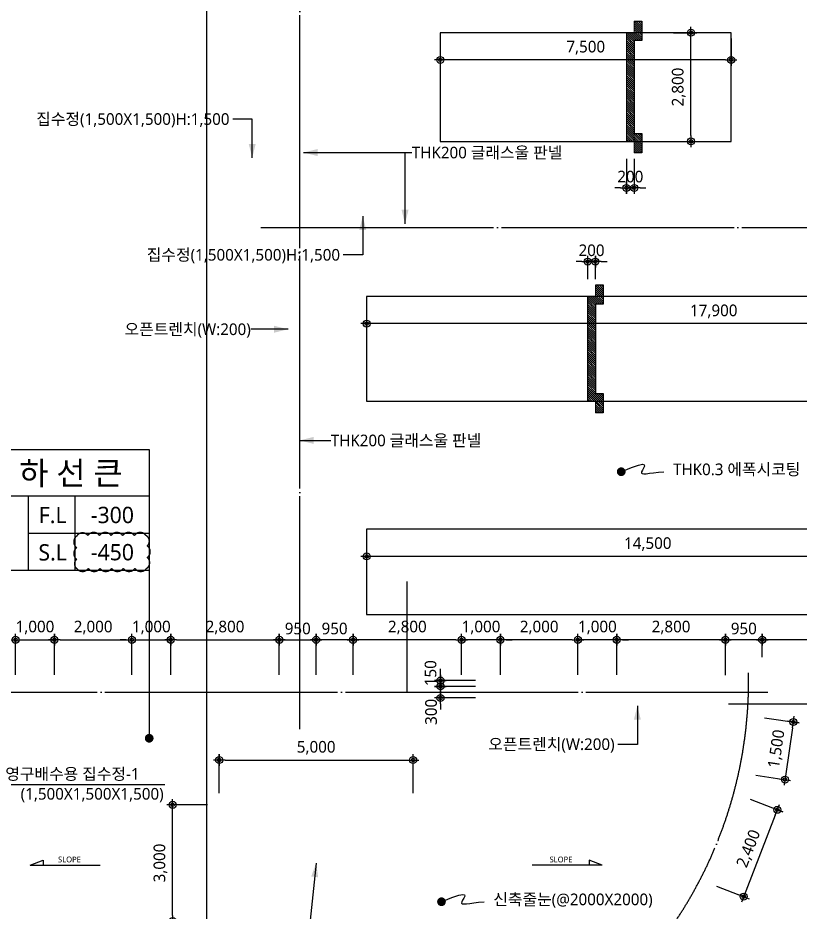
# Model space of a CAD drawing. Header units: millimetres. Extents: x 0 to 244676, y -5263 to 84354.
# Drawn here: x 48059 to 68227, y 28434 to 51487 of the extents above; entities that cross this region are included whole.
import ezdxf
from ezdxf.enums import TextEntityAlignment as Align

# ---------------------------------------------------------------- set-up
doc = ezdxf.new("R2010")
doc.units = ezdxf.units.MM
doc.header["$LTSCALE"] = 100
doc.header["$MEASUREMENT"] = 0
doc.header["$PDSIZE"] = -10
doc.linetypes.add('ACAD_ISO03W100', pattern=[30, 12, -18])
doc.linetypes.add('CEN', pattern=[62, 60, -1, 0, -1])
doc.layers.get('0').update_dxf_attribs({"linetype": 'CONTINUOUS'})
doc.layers.get('Defpoints').update_dxf_attribs({"color": 171, "linetype": 'CONTINUOUS'})
for name, color, linetype in [('Center(AR)', 30, 'CEN'), ('DIM', 7, 'CONTINUOUS'), ('LED', 7, 'CONTINUOUS'), ('NDIM', 7, 'CONTINUOUS'), ('SYM', 7, 'CONTINUOUS'), ('TEXT(MIN)', 7, 'CONTINUOUS'), ('TEXT(실명)', 3, 'CONTINUOUS'), ('TEXT-기입', 6, 'CONTINUOUS'), ('TITLE', 7, 'CONTINUOUS'), ('장비기초', 3, 'CONTINUOUS')]:
    doc.layers.add(name, color=color, linetype=linetype)
doc.layers.add('VE변경사항적용-20220616', color=10, linetype='CONTINUOUS', plot=False)
doc.styles.add('TE', font='malgun_0.ttf')
doc.styles.add('나눔바른고딕', font='NanumBarunGothic.ttf')
doc.dimstyles.new('BA', dxfattribs={"dimscale": 500, "dimtxt": 3, "dimasz": 1, "dimexe": 1, "dimexo": 5, "dimgap": 0.9, "dimtad": 1, "dimdec": 0, "dimdsep": 46, "dimlunit": 6, "dimtxsty": 'TE', "dimblk": 'DDD', "dimcen": 2.5, "dimclrd": 256, "dimclre": 256, "dimclrt": 3, "dimazin": 2, "dimtfac": 1, "dimtdec": 0, "dimtix": 1, "dimtmove": 2, "dimatfit": 3, "dimldrblk": 'DDD', "dimfxl": 1, "dimtolj": 1, "dimtzin": 0, "dimarcsym": 2})

# ---------------------------------------------------------------- blocks, each defined once
blk = doc.blocks.new('DDD')
at = {"layer": 'DIM', "color": 0}
for p, q in [((-1, 0), (1, 0)), ((0, -1), (0, 1))]:
    blk.add_line(p, q, dxfattribs=at)
for radius in [0.6, 0.3]:
    blk.add_circle((0, 0), radius, dxfattribs=at)
blk = doc.blocks.new('*D40')
at = {"layer": 'Defpoints', "color": 0, "ltscale": 0.4, "transparency": 16777216}
for p in [(60605, 34254), (58955, 33954), (60605, 33954)]:
    blk.add_point(p, dxfattribs=at)
at = {"layer": 'NDIM', "lineweight": -2, "ltscale": 0.4, "transparency": 16777216}
for p, q in [((58955, 34404), (58955, 34554)), ((59855, 34254), (58805, 34254)), ((58955, 34254), (58955, 33954)), ((59855, 33954), (58805, 33954)), ((58955, 33804), (58955, 33654))]:
    blk.add_line(p, q, dxfattribs=at)
at = {"layer": 'NDIM', "lineweight": -2, "ltscale": 0.4, "transparency": 16777216, "xscale": 150, "yscale": 150, "zscale": 150}
for p, rotation in [((58955, 34254), 270), ((58955, 33954), 90)]:
    blk.add_blockref('DDD', p, dxfattribs=dict(at, rotation=rotation))
at = {"layer": 'NDIM', "color": 3, "ltscale": 0.4, "transparency": 16777216, "insert": (58713, 33597), "char_height": 300, "attachment_point": 5, "rotation": 90, "style": 'TE'}
blk.add_mtext('\\A1;300', dxfattribs=at)
blk = doc.blocks.new('*D41')
at = {"layer": 'Defpoints', "color": 0, "ltscale": 0.4, "transparency": 16777216}
for p in [(60605, 34404), (58955, 34254), (60605, 34254)]:
    blk.add_point(p, dxfattribs=at)
at = {"layer": 'NDIM', "lineweight": -2, "ltscale": 0.4, "transparency": 16777216}
for p, q in [((58955, 34554), (58955, 34704)), ((59855, 34404), (58805, 34404)), ((58955, 34404), (58955, 34254)), ((59855, 34254), (58805, 34254)), ((58955, 34104), (58955, 33954))]:
    blk.add_line(p, q, dxfattribs=at)
at = {"layer": 'NDIM', "lineweight": -2, "ltscale": 0.4, "transparency": 16777216, "xscale": 150, "yscale": 150, "zscale": 150}
for p, rotation in [((58955, 34404), 270), ((58955, 34254), 90)]:
    blk.add_blockref('DDD', p, dxfattribs=dict(at, rotation=rotation))
at = {"layer": 'NDIM', "color": 3, "ltscale": 0.4, "transparency": 16777216, "insert": (58700, 34594), "char_height": 300, "attachment_point": 5, "rotation": 90, "style": 'TE'}
blk.add_mtext('\\A1;150', dxfattribs=at)
blk = doc.blocks.new('*D45')
at = {"layer": 'Defpoints', "color": 0, "ltscale": 0.4, "transparency": 16777216}
for p in [(67250, 35454), (67250, 34254), (73575, 34254)]:
    blk.add_point(p, dxfattribs=at)
at = {"layer": 'NDIM', "lineweight": -2, "ltscale": 0.4, "transparency": 16777216}
for p, q in [((67250, 35004), (67250, 35604)), ((73575, 35004), (73575, 35604)), ((73425, 35454), (67400, 35454))]:
    blk.add_line(p, q, dxfattribs=at)
at = {"layer": 'NDIM', "lineweight": -2, "ltscale": 0.4, "transparency": 16777216, "xscale": 150, "yscale": 150, "zscale": 150, "rotation": 180}
blk.add_blockref('DDD', (67250, 35454), dxfattribs=at)
at = {"layer": 'NDIM', "lineweight": -2, "ltscale": 0.4, "transparency": 16777216, "xscale": 150, "yscale": 150, "zscale": 150}
blk.add_blockref('DDD', (73575, 35454), dxfattribs=at)
at = {"layer": 'NDIM', "color": 3, "ltscale": 0.4, "transparency": 16777216, "insert": (70412, 35769), "char_height": 300, "attachment_point": 5, "style": 'TE'}
blk.add_mtext('\\A1;6,325', dxfattribs=at)
blk = doc.blocks.new('*D108')
at = {"layer": 'Defpoints', "color": 0, "ltscale": 0.4, "transparency": 16777216}
for p in [(66300, 35454), (66300, 34240), (67250, 34254)]:
    blk.add_point(p, dxfattribs=at)
at = {"layer": 'NDIM', "lineweight": -2, "ltscale": 0.4, "transparency": 16777216}
for p, q in [((66300, 34990), (66300, 35604)), ((67250, 35004), (67250, 35604)), ((67100, 35454), (66450, 35454))]:
    blk.add_line(p, q, dxfattribs=at)
at = {"layer": 'NDIM', "lineweight": -2, "ltscale": 0.4, "transparency": 16777216, "xscale": 150, "yscale": 150, "zscale": 150, "rotation": 180}
blk.add_blockref('DDD', (66300, 35454), dxfattribs=at)
at = {"layer": 'NDIM', "lineweight": -2, "ltscale": 0.4, "transparency": 16777216, "xscale": 150, "yscale": 150, "zscale": 150}
blk.add_blockref('DDD', (67250, 35454), dxfattribs=at)
at = {"layer": 'NDIM', "color": 3, "ltscale": 0.4, "transparency": 16777216, "insert": (66775, 35744), "char_height": 300, "attachment_point": 5, "style": 'TE'}
blk.add_mtext('\\A1;950', dxfattribs=at)
blk = doc.blocks.new('*D109')
at = {"layer": 'Defpoints', "color": 0, "ltscale": 0.4, "transparency": 16777216}
for p in [(63500, 35454), (63500, 34254), (66300, 34240)]:
    blk.add_point(p, dxfattribs=at)
at = {"layer": 'NDIM', "lineweight": -2, "ltscale": 0.4, "transparency": 16777216}
for p, q in [((63500, 34554), (63500, 35604)), ((66300, 34540), (66300, 35604)), ((66150, 35454), (63650, 35454))]:
    blk.add_line(p, q, dxfattribs=at)
at = {"layer": 'NDIM', "lineweight": -2, "ltscale": 0.4, "transparency": 16777216, "xscale": 150, "yscale": 150, "zscale": 150, "rotation": 180}
blk.add_blockref('DDD', (63500, 35454), dxfattribs=at)
at = {"layer": 'NDIM', "lineweight": -2, "ltscale": 0.4, "transparency": 16777216, "xscale": 150, "yscale": 150, "zscale": 150}
blk.add_blockref('DDD', (66300, 35454), dxfattribs=at)
at = {"layer": 'NDIM', "color": 3, "ltscale": 0.4, "transparency": 16777216, "insert": (64900, 35769), "char_height": 300, "attachment_point": 5, "style": 'TE'}
blk.add_mtext('\\A1;2,800', dxfattribs=at)
blk = doc.blocks.new('*D110')
at = {"layer": 'Defpoints', "color": 0, "ltscale": 0.4, "transparency": 16777216}
for p in [(62500, 35454), (62500, 34254), (63500, 34254)]:
    blk.add_point(p, dxfattribs=at)
at = {"layer": 'NDIM', "lineweight": -2, "ltscale": 0.4, "transparency": 16777216}
for p, q in [((62500, 34554), (62500, 35604)), ((63500, 34554), (63500, 35604)), ((62350, 35454), (62200, 35454)), ((63500, 35454), (62500, 35454)), ((63650, 35454), (63800, 35454))]:
    blk.add_line(p, q, dxfattribs=at)
at = {"layer": 'NDIM', "lineweight": -2, "ltscale": 0.4, "transparency": 16777216, "xscale": 150, "yscale": 150, "zscale": 150}
blk.add_blockref('DDD', (62500, 35454), dxfattribs=at)
at = {"layer": 'NDIM', "lineweight": -2, "ltscale": 0.4, "transparency": 16777216, "xscale": 150, "yscale": 150, "zscale": 150, "rotation": 180}
blk.add_blockref('DDD', (63500, 35454), dxfattribs=at)
at = {"layer": 'NDIM', "color": 3, "ltscale": 0.4, "transparency": 16777216, "insert": (63000, 35770), "char_height": 300, "attachment_point": 5, "style": 'TE'}
blk.add_mtext('\\A1;1,000', dxfattribs=at)
blk = doc.blocks.new('*D111')
at = {"layer": 'Defpoints', "color": 0, "ltscale": 0.4, "transparency": 16777216}
for p in [(60500, 35454), (60500, 34254), (62500, 34254)]:
    blk.add_point(p, dxfattribs=at)
at = {"layer": 'NDIM', "lineweight": -2, "ltscale": 0.4, "transparency": 16777216}
for p, q in [((60500, 34554), (60500, 35604)), ((62500, 34554), (62500, 35604)), ((62350, 35454), (60650, 35454))]:
    blk.add_line(p, q, dxfattribs=at)
at = {"layer": 'NDIM', "lineweight": -2, "ltscale": 0.4, "transparency": 16777216, "xscale": 150, "yscale": 150, "zscale": 150, "rotation": 180}
blk.add_blockref('DDD', (60500, 35454), dxfattribs=at)
at = {"layer": 'NDIM', "lineweight": -2, "ltscale": 0.4, "transparency": 16777216, "xscale": 150, "yscale": 150, "zscale": 150}
blk.add_blockref('DDD', (62500, 35454), dxfattribs=at)
at = {"layer": 'NDIM', "color": 3, "ltscale": 0.4, "transparency": 16777216, "insert": (61500, 35769), "char_height": 300, "attachment_point": 5, "style": 'TE'}
blk.add_mtext('\\A1;2,000', dxfattribs=at)
blk = doc.blocks.new('*D112')
at = {"layer": 'Defpoints', "color": 0, "ltscale": 0.4, "transparency": 16777216}
for p in [(59500, 35454), (59500, 34254), (60500, 34254)]:
    blk.add_point(p, dxfattribs=at)
at = {"layer": 'NDIM', "lineweight": -2, "ltscale": 0.4, "transparency": 16777216}
for p, q in [((59500, 34554), (59500, 35604)), ((60500, 34554), (60500, 35604)), ((59350, 35454), (59200, 35454)), ((60500, 35454), (59500, 35454)), ((60650, 35454), (60800, 35454))]:
    blk.add_line(p, q, dxfattribs=at)
at = {"layer": 'NDIM', "lineweight": -2, "ltscale": 0.4, "transparency": 16777216, "xscale": 150, "yscale": 150, "zscale": 150}
blk.add_blockref('DDD', (59500, 35454), dxfattribs=at)
at = {"layer": 'NDIM', "lineweight": -2, "ltscale": 0.4, "transparency": 16777216, "xscale": 150, "yscale": 150, "zscale": 150, "rotation": 180}
blk.add_blockref('DDD', (60500, 35454), dxfattribs=at)
at = {"layer": 'NDIM', "color": 3, "ltscale": 0.4, "transparency": 16777216, "insert": (60000, 35770), "char_height": 300, "attachment_point": 5, "style": 'TE'}
blk.add_mtext('\\A1;1,000', dxfattribs=at)
blk = doc.blocks.new('*D113')
at = {"layer": 'Defpoints', "color": 0, "ltscale": 0.4, "transparency": 16777216}
for p in [(56700, 35454), (56700, 34254), (59500, 34254)]:
    blk.add_point(p, dxfattribs=at)
at = {"layer": 'NDIM', "lineweight": -2, "ltscale": 0.4, "transparency": 16777216}
for p, q in [((56700, 34554), (56700, 35604)), ((59500, 34554), (59500, 35604)), ((59350, 35454), (56850, 35454))]:
    blk.add_line(p, q, dxfattribs=at)
at = {"layer": 'NDIM', "lineweight": -2, "ltscale": 0.4, "transparency": 16777216, "xscale": 150, "yscale": 150, "zscale": 150, "rotation": 180}
blk.add_blockref('DDD', (56700, 35454), dxfattribs=at)
at = {"layer": 'NDIM', "lineweight": -2, "ltscale": 0.4, "transparency": 16777216, "xscale": 150, "yscale": 150, "zscale": 150}
blk.add_blockref('DDD', (59500, 35454), dxfattribs=at)
at = {"layer": 'NDIM', "color": 3, "ltscale": 0.4, "transparency": 16777216, "insert": (58100, 35769), "char_height": 300, "attachment_point": 5, "style": 'TE'}
blk.add_mtext('\\A1;2,800', dxfattribs=at)
blk = doc.blocks.new('*D114')
at = {"layer": 'Defpoints', "color": 0, "ltscale": 0.4, "transparency": 16777216}
for p in [(55750, 35454), (55750, 34254), (56700, 34254)]:
    blk.add_point(p, dxfattribs=at)
at = {"layer": 'NDIM', "lineweight": -2, "ltscale": 0.4, "transparency": 16777216}
for p, q in [((55750, 34554), (55750, 35604)), ((56700, 34554), (56700, 35604)), ((56550, 35454), (55900, 35454))]:
    blk.add_line(p, q, dxfattribs=at)
at = {"layer": 'NDIM', "lineweight": -2, "ltscale": 0.4, "transparency": 16777216, "xscale": 150, "yscale": 150, "zscale": 150, "rotation": 180}
blk.add_blockref('DDD', (55750, 35454), dxfattribs=at)
at = {"layer": 'NDIM', "lineweight": -2, "ltscale": 0.4, "transparency": 16777216, "xscale": 150, "yscale": 150, "zscale": 150}
blk.add_blockref('DDD', (56700, 35454), dxfattribs=at)
at = {"layer": 'NDIM', "color": 3, "ltscale": 0.4, "transparency": 16777216, "insert": (56225, 35744), "char_height": 300, "attachment_point": 5, "style": 'TE'}
blk.add_mtext('\\A1;950', dxfattribs=at)
blk = doc.blocks.new('*D115')
at = {"layer": 'Defpoints', "color": 0, "ltscale": 0.4, "transparency": 16777216}
for p in [(48000, 35454), (45200, 34254), (48000, 34254)]:
    blk.add_point(p, dxfattribs=at)
at = {"layer": 'NDIM', "lineweight": -2, "ltscale": 0.4, "transparency": 16777216}
for p, q in [((45200, 34554), (45200, 35604)), ((48000, 34554), (48000, 35604)), ((45350, 35454), (47850, 35454))]:
    blk.add_line(p, q, dxfattribs=at)
at = {"layer": 'NDIM', "lineweight": -2, "ltscale": 0.4, "transparency": 16777216, "xscale": 150, "yscale": 150, "zscale": 150, "rotation": 180}
blk.add_blockref('DDD', (45200, 35454), dxfattribs=at)
at = {"layer": 'NDIM', "lineweight": -2, "ltscale": 0.4, "transparency": 16777216, "xscale": 150, "yscale": 150, "zscale": 150}
blk.add_blockref('DDD', (48000, 35454), dxfattribs=at)
at = {"layer": 'NDIM', "color": 3, "ltscale": 0.4, "transparency": 16777216, "insert": (46600, 35769), "char_height": 300, "attachment_point": 5, "style": 'TE'}
blk.add_mtext('\\A1;2,800', dxfattribs=at)
blk = doc.blocks.new('*D116')
at = {"layer": 'Defpoints', "color": 0, "ltscale": 0.4, "transparency": 16777216}
for p in [(49000, 35454), (48000, 34254), (49000, 34254)]:
    blk.add_point(p, dxfattribs=at)
at = {"layer": 'NDIM', "lineweight": -2, "ltscale": 0.4, "transparency": 16777216}
for p, q in [((48000, 34554), (48000, 35604)), ((49000, 34554), (49000, 35604)), ((47850, 35454), (47700, 35454)), ((48000, 35454), (49000, 35454)), ((49150, 35454), (49300, 35454))]:
    blk.add_line(p, q, dxfattribs=at)
at = {"layer": 'NDIM', "lineweight": -2, "ltscale": 0.4, "transparency": 16777216, "xscale": 150, "yscale": 150, "zscale": 150}
blk.add_blockref('DDD', (48000, 35454), dxfattribs=at)
at = {"layer": 'NDIM', "lineweight": -2, "ltscale": 0.4, "transparency": 16777216, "xscale": 150, "yscale": 150, "zscale": 150, "rotation": 180}
blk.add_blockref('DDD', (49000, 35454), dxfattribs=at)
at = {"layer": 'NDIM', "color": 3, "ltscale": 0.4, "transparency": 16777216, "insert": (48500, 35770), "char_height": 300, "attachment_point": 5, "style": 'TE'}
blk.add_mtext('\\A1;1,000', dxfattribs=at)
blk = doc.blocks.new('*D117')
at = {"layer": 'Defpoints', "color": 0, "ltscale": 0.4, "transparency": 16777216}
for p in [(51000, 35454), (49000, 34254), (51000, 34254)]:
    blk.add_point(p, dxfattribs=at)
at = {"layer": 'NDIM', "lineweight": -2, "ltscale": 0.4, "transparency": 16777216}
for p, q in [((49000, 34554), (49000, 35604)), ((51000, 34554), (51000, 35604)), ((49150, 35454), (50850, 35454))]:
    blk.add_line(p, q, dxfattribs=at)
at = {"layer": 'NDIM', "lineweight": -2, "ltscale": 0.4, "transparency": 16777216, "xscale": 150, "yscale": 150, "zscale": 150, "rotation": 180}
blk.add_blockref('DDD', (49000, 35454), dxfattribs=at)
at = {"layer": 'NDIM', "lineweight": -2, "ltscale": 0.4, "transparency": 16777216, "xscale": 150, "yscale": 150, "zscale": 150}
blk.add_blockref('DDD', (51000, 35454), dxfattribs=at)
at = {"layer": 'NDIM', "color": 3, "ltscale": 0.4, "transparency": 16777216, "insert": (50000, 35769), "char_height": 300, "attachment_point": 5, "style": 'TE'}
blk.add_mtext('\\A1;2,000', dxfattribs=at)
blk = doc.blocks.new('*D118')
at = {"layer": 'Defpoints', "color": 0, "ltscale": 0.4, "transparency": 16777216}
for p in [(52000, 35454), (51000, 34254), (52000, 34254)]:
    blk.add_point(p, dxfattribs=at)
at = {"layer": 'NDIM', "lineweight": -2, "ltscale": 0.4, "transparency": 16777216}
for p, q in [((51000, 34554), (51000, 35604)), ((52000, 34554), (52000, 35604)), ((50850, 35454), (50700, 35454)), ((51000, 35454), (52000, 35454)), ((52150, 35454), (52300, 35454))]:
    blk.add_line(p, q, dxfattribs=at)
at = {"layer": 'NDIM', "lineweight": -2, "ltscale": 0.4, "transparency": 16777216, "xscale": 150, "yscale": 150, "zscale": 150}
blk.add_blockref('DDD', (51000, 35454), dxfattribs=at)
at = {"layer": 'NDIM', "lineweight": -2, "ltscale": 0.4, "transparency": 16777216, "xscale": 150, "yscale": 150, "zscale": 150, "rotation": 180}
blk.add_blockref('DDD', (52000, 35454), dxfattribs=at)
at = {"layer": 'NDIM', "color": 3, "ltscale": 0.4, "transparency": 16777216, "insert": (51500, 35770), "char_height": 300, "attachment_point": 5, "style": 'TE'}
blk.add_mtext('\\A1;1,000', dxfattribs=at)
blk = doc.blocks.new('*D119')
at = {"layer": 'Defpoints', "color": 0, "ltscale": 0.4, "transparency": 16777216}
for p in [(54800, 35454), (52000, 34254), (54800, 34254)]:
    blk.add_point(p, dxfattribs=at)
at = {"layer": 'NDIM', "lineweight": -2, "ltscale": 0.4, "transparency": 16777216}
for p, q in [((52000, 34554), (52000, 35604)), ((54800, 34554), (54800, 35604)), ((52150, 35454), (54650, 35454))]:
    blk.add_line(p, q, dxfattribs=at)
at = {"layer": 'NDIM', "lineweight": -2, "ltscale": 0.4, "transparency": 16777216, "xscale": 150, "yscale": 150, "zscale": 150, "rotation": 180}
blk.add_blockref('DDD', (52000, 35454), dxfattribs=at)
at = {"layer": 'NDIM', "lineweight": -2, "ltscale": 0.4, "transparency": 16777216, "xscale": 150, "yscale": 150, "zscale": 150}
blk.add_blockref('DDD', (54800, 35454), dxfattribs=at)
at = {"layer": 'NDIM', "color": 3, "ltscale": 0.4, "transparency": 16777216, "insert": (53400, 35769), "char_height": 300, "attachment_point": 5, "style": 'TE'}
blk.add_mtext('\\A1;2,800', dxfattribs=at)
blk = doc.blocks.new('*D120')
at = {"layer": 'Defpoints', "color": 0, "ltscale": 0.4, "transparency": 16777216}
for p in [(55750, 35454), (54800, 34254), (55750, 34254)]:
    blk.add_point(p, dxfattribs=at)
at = {"layer": 'NDIM', "lineweight": -2, "ltscale": 0.4, "transparency": 16777216}
for p, q in [((54800, 34554), (54800, 35604)), ((55750, 34554), (55750, 35604)), ((54950, 35454), (55600, 35454))]:
    blk.add_line(p, q, dxfattribs=at)
at = {"layer": 'NDIM', "lineweight": -2, "ltscale": 0.4, "transparency": 16777216, "xscale": 150, "yscale": 150, "zscale": 150, "rotation": 180}
blk.add_blockref('DDD', (54800, 35454), dxfattribs=at)
at = {"layer": 'NDIM', "lineweight": -2, "ltscale": 0.4, "transparency": 16777216, "xscale": 150, "yscale": 150, "zscale": 150}
blk.add_blockref('DDD', (55750, 35454), dxfattribs=at)
at = {"layer": 'NDIM', "color": 3, "ltscale": 0.4, "transparency": 16777216, "insert": (55275, 35744), "char_height": 300, "attachment_point": 5, "style": 'TE'}
blk.add_mtext('\\A1;950', dxfattribs=at)
blk = doc.blocks.new('*U16')
at = {"layer": 'Defpoints', "ltscale": 10000}
blk.add_line((0, 5414), (0, 68650), dxfattribs=at)
blk = doc.blocks.new('A$C51E23882')
at = {"layer": 'TITLE'}
blk.add_lwpolyline([(8500, 0), (0, 0), (0, 5200), (8500, 5200)], close=True, dxfattribs=at)
for points in [[(8500, 3200), (0, 3200)], [(3300, 3200), (3300, 0)], [(5300, 3200), (5300, 0)], [(3300, 1600), (8500, 1600)]]:
    blk.add_lwpolyline(points, dxfattribs=at)
at = {"layer": 'TITLE', "style": '나눔바른고딕'}
for s, p in [('F.L', (4352, 2378)), ('S.L', (4352, 778))]:
    blk.add_text(s, height=700, dxfattribs=at).set_placement(p, align=Align.MIDDLE)
blk = doc.blocks.new('*D310')
at = {"layer": 'Defpoints', "color": 0, "ltscale": 0.4, "transparency": 16777216}
for p in [(64813, 51104), (65413, 51104), (64813, 48304)]:
    blk.add_point(p, dxfattribs=at)
at = {"layer": 'NDIM', "lineweight": -2, "ltscale": 0.4, "transparency": 16777216}
for p, q in [((64963, 51104), (65563, 51104)), ((65413, 48454), (65413, 50954)), ((64963, 48304), (65563, 48304))]:
    blk.add_line(p, q, dxfattribs=at)
at = {"layer": 'NDIM', "lineweight": -2, "ltscale": 0.4, "transparency": 16777216, "xscale": 150, "yscale": 150, "zscale": 150}
for p, rotation in [((65413, 51104), 90), ((65413, 48304), 270)]:
    blk.add_blockref('DDD', p, dxfattribs=dict(at, rotation=rotation))
at = {"layer": 'NDIM', "color": 3, "ltscale": 0.4, "transparency": 16777216, "insert": (65098, 49704), "char_height": 300, "attachment_point": 5, "rotation": 90, "style": 'TE'}
blk.add_mtext('\\A1;2,800', dxfattribs=at)
blk = doc.blocks.new('*D311')
at = {"layer": 'Defpoints', "color": 0, "ltscale": 0.4, "transparency": 16777216}
for p in [(58950, 51104), (66450, 51104), (58950, 50404)]:
    blk.add_point(p, dxfattribs=at)
at = {"layer": 'NDIM', "lineweight": -2, "ltscale": 0.4, "transparency": 16777216}
for p, q in [((58950, 50954), (58950, 50254)), ((66450, 50954), (66450, 50254)), ((66300, 50404), (59100, 50404))]:
    blk.add_line(p, q, dxfattribs=at)
at = {"layer": 'NDIM', "lineweight": -2, "ltscale": 0.4, "transparency": 16777216, "xscale": 150, "yscale": 150, "zscale": 150, "rotation": 180}
blk.add_blockref('DDD', (58950, 50404), dxfattribs=at)
at = {"layer": 'NDIM', "lineweight": -2, "ltscale": 0.4, "transparency": 16777216, "xscale": 150, "yscale": 150, "zscale": 150}
blk.add_blockref('DDD', (66450, 50404), dxfattribs=at)
at = {"layer": 'NDIM', "color": 3, "ltscale": 0.4, "transparency": 16777216, "insert": (62700, 50719), "char_height": 300, "attachment_point": 5, "style": 'TE'}
blk.add_mtext('\\A1;7,500', dxfattribs=at)
blk = doc.blocks.new('*D317')
at = {"layer": 'Defpoints', "color": 0, "ltscale": 0.4, "transparency": 16777216}
for p in [(57050, 44304), (74950, 44304), (57050, 43604)]:
    blk.add_point(p, dxfattribs=at)
at = {"layer": 'NDIM', "lineweight": -2, "ltscale": 0.4, "transparency": 16777216}
for p, q in [((57050, 44154), (57050, 43454)), ((74950, 44154), (74950, 43454)), ((74800, 43604), (57200, 43604))]:
    blk.add_line(p, q, dxfattribs=at)
at = {"layer": 'NDIM', "lineweight": -2, "ltscale": 0.4, "transparency": 16777216, "xscale": 150, "yscale": 150, "zscale": 150, "rotation": 180}
blk.add_blockref('DDD', (57050, 43604), dxfattribs=at)
at = {"layer": 'NDIM', "lineweight": -2, "ltscale": 0.4, "transparency": 16777216, "xscale": 150, "yscale": 150, "zscale": 150}
blk.add_blockref('DDD', (74950, 43604), dxfattribs=at)
at = {"layer": 'NDIM', "color": 3, "ltscale": 0.4, "transparency": 16777216, "insert": (66000, 43920), "char_height": 300, "attachment_point": 5, "style": 'TE'}
blk.add_mtext('\\A1;17,900', dxfattribs=at)
blk = doc.blocks.new('*D319')
at = {"layer": 'Defpoints', "color": 0, "ltscale": 0.4, "transparency": 16777216}
for p in [(57050, 38304), (71550, 38304), (57050, 37604)]:
    blk.add_point(p, dxfattribs=at)
at = {"layer": 'NDIM', "lineweight": -2, "ltscale": 0.4, "transparency": 16777216}
for p, q in [((57050, 38154), (57050, 37454)), ((71550, 38154), (71550, 37454)), ((71400, 37604), (57200, 37604))]:
    blk.add_line(p, q, dxfattribs=at)
at = {"layer": 'NDIM', "lineweight": -2, "ltscale": 0.4, "transparency": 16777216, "xscale": 150, "yscale": 150, "zscale": 150, "rotation": 180}
blk.add_blockref('DDD', (57050, 37604), dxfattribs=at)
at = {"layer": 'NDIM', "lineweight": -2, "ltscale": 0.4, "transparency": 16777216, "xscale": 150, "yscale": 150, "zscale": 150}
blk.add_blockref('DDD', (71550, 37604), dxfattribs=at)
at = {"layer": 'NDIM', "color": 3, "ltscale": 0.4, "transparency": 16777216, "insert": (64300, 37920), "char_height": 300, "attachment_point": 5, "style": 'TE'}
blk.add_mtext('\\A1;14,500', dxfattribs=at)
blk = doc.blocks.new('*D328')
at = {"layer": 'Defpoints', "color": 0, "ltscale": 0.4, "transparency": 16777216}
for p in [(63750, 48004), (63950, 48004), (63950, 47104)]:
    blk.add_point(p, dxfattribs=at)
at = {"layer": 'NDIM', "lineweight": -2, "ltscale": 0.4, "transparency": 16777216}
for p, q in [((63750, 47854), (63750, 46954)), ((63950, 47854), (63950, 46954)), ((63600, 47104), (63450, 47104)), ((63750, 47104), (63950, 47104)), ((64100, 47104), (64250, 47104))]:
    blk.add_line(p, q, dxfattribs=at)
at = {"layer": 'NDIM', "lineweight": -2, "ltscale": 0.4, "transparency": 16777216, "xscale": 150, "yscale": 150, "zscale": 150}
blk.add_blockref('DDD', (63750, 47104), dxfattribs=at)
at = {"layer": 'NDIM', "lineweight": -2, "ltscale": 0.4, "transparency": 16777216, "xscale": 150, "yscale": 150, "zscale": 150, "rotation": 180}
blk.add_blockref('DDD', (63950, 47104), dxfattribs=at)
at = {"layer": 'NDIM', "color": 3, "ltscale": 0.4, "transparency": 16777216, "insert": (63850, 47394), "char_height": 300, "attachment_point": 5, "style": 'TE'}
blk.add_mtext('\\A1;200', dxfattribs=at)
blk = doc.blocks.new('*D331')
at = {"layer": 'Defpoints', "color": 0, "ltscale": 0.4, "transparency": 16777216}
for p in [(62950, 45204), (62750, 44604), (62950, 44604)]:
    blk.add_point(p, dxfattribs=at)
at = {"layer": 'NDIM', "lineweight": -2, "ltscale": 0.4, "transparency": 16777216}
for p, q in [((62600, 45204), (62450, 45204)), ((62750, 44754), (62750, 45354)), ((62750, 45204), (62950, 45204)), ((62950, 44754), (62950, 45354)), ((63100, 45204), (63250, 45204))]:
    blk.add_line(p, q, dxfattribs=at)
at = {"layer": 'NDIM', "lineweight": -2, "ltscale": 0.4, "transparency": 16777216, "xscale": 150, "yscale": 150, "zscale": 150}
blk.add_blockref('DDD', (62750, 45204), dxfattribs=at)
at = {"layer": 'NDIM', "lineweight": -2, "ltscale": 0.4, "transparency": 16777216, "xscale": 150, "yscale": 150, "zscale": 150, "rotation": 180}
blk.add_blockref('DDD', (62950, 45204), dxfattribs=at)
at = {"layer": 'NDIM', "color": 3, "ltscale": 0.4, "transparency": 16777216, "insert": (62850, 45494), "char_height": 300, "attachment_point": 5, "style": 'TE'}
blk.add_mtext('\\A1;200', dxfattribs=at)
blk = doc.blocks.new('*D425')
at = {"layer": 'Defpoints', "color": 0, "ltscale": 0.4, "transparency": 16777216}
for p in [(52050, 31200), (53250, 31200), (53250, 28200)]:
    blk.add_point(p, dxfattribs=at)
at = {"layer": 'NDIM', "lineweight": -2, "ltscale": 0.4, "transparency": 16777216}
for p, q in [((52950, 31200), (51900, 31200)), ((52050, 28350), (52050, 31050)), ((52950, 28200), (51900, 28200))]:
    blk.add_line(p, q, dxfattribs=at)
at = {"layer": 'NDIM', "lineweight": -2, "ltscale": 0.4, "transparency": 16777216, "xscale": 150, "yscale": 150, "zscale": 150}
for p, rotation in [((52050, 31200), 90), ((52050, 28200), 270)]:
    blk.add_blockref('DDD', p, dxfattribs=dict(at, rotation=rotation))
at = {"layer": 'NDIM', "color": 3, "ltscale": 0.4, "transparency": 16777216, "insert": (51735, 29700), "char_height": 300, "attachment_point": 5, "rotation": 90, "style": 'TE'}
blk.add_mtext('\\A1;3,000', dxfattribs=at)
blk = doc.blocks.new('*D426')
at = {"layer": 'Defpoints', "color": 0, "ltscale": 0.4, "transparency": 16777216}
for p in [(58250, 32354), (53250, 31200), (58250, 31200)]:
    blk.add_point(p, dxfattribs=at)
at = {"layer": 'NDIM', "lineweight": -2, "ltscale": 0.4, "transparency": 16777216}
for p, q in [((53250, 31500), (53250, 32504)), ((58250, 31500), (58250, 32504)), ((53400, 32354), (58100, 32354))]:
    blk.add_line(p, q, dxfattribs=at)
at = {"layer": 'NDIM', "lineweight": -2, "ltscale": 0.4, "transparency": 16777216, "xscale": 150, "yscale": 150, "zscale": 150, "rotation": 180}
blk.add_blockref('DDD', (53250, 32354), dxfattribs=at)
at = {"layer": 'NDIM', "lineweight": -2, "ltscale": 0.4, "transparency": 16777216, "xscale": 150, "yscale": 150, "zscale": 150}
blk.add_blockref('DDD', (58250, 32354), dxfattribs=at)
at = {"layer": 'NDIM', "color": 3, "ltscale": 0.4, "transparency": 16777216, "insert": (55750, 32669), "char_height": 300, "attachment_point": 5, "style": 'TE'}
blk.add_mtext('\\A1;5,000', dxfattribs=at)
blk = doc.blocks.new('A$C002E7D50')
at = {"layer": 'SYM'}
for p, q in [((7200, 0), (0, 0)), ((7200, 0), (5878, 499)), ((5878, 499), (5878, 0))]:
    blk.add_line(p, q, dxfattribs=at)
blk = doc.blocks.new('*D445')
at = {"layer": 'Defpoints', "color": 0, "ltscale": 0.4, "transparency": 16777216}
for p in [(66658, 31453), (65788, 29216), (66771, 28834)]:
    blk.add_point(p, dxfattribs=at)
at = {"layer": 'NDIM', "lineweight": -2, "ltscale": 0.4, "transparency": 16777216}
for p, q in [((66937, 31344), (67780, 31017)), ((67586, 30932), (66825, 28974)), ((66068, 29107), (66911, 28780))]:
    blk.add_line(p, q, dxfattribs=at)
at = {"layer": 'NDIM', "lineweight": -2, "ltscale": 0.4, "transparency": 16777216, "xscale": 150, "yscale": 150, "zscale": 150}
for p, rotation in [((67640, 31071), 68.76669177974443), ((66771, 28834), 248.7666917797444)]:
    blk.add_blockref('DDD', p, dxfattribs=dict(at, rotation=rotation))
at = {"layer": 'NDIM', "color": 3, "ltscale": 0.4, "transparency": 16777216, "insert": (66912, 30067), "char_height": 300, "attachment_point": 5, "rotation": 68.7667, "style": 'TE'}
blk.add_mtext('\\A1;2,400', dxfattribs=at)
blk = doc.blocks.new('*D447')
at = {"layer": 'Defpoints', "color": 0, "ltscale": 0.4, "transparency": 16777216}
for p in [(67013, 33489), (66792, 32006), (67835, 31851)]:
    blk.add_point(p, dxfattribs=at)
at = {"layer": 'NDIM', "lineweight": -2, "ltscale": 0.4, "transparency": 16777216}
for p, q in [((67310, 33445), (68204, 33313)), ((68033, 33186), (67857, 31999)), ((67089, 31962), (67983, 31829))]:
    blk.add_line(p, q, dxfattribs=at)
at = {"layer": 'NDIM', "lineweight": -2, "ltscale": 0.4, "transparency": 16777216, "xscale": 150, "yscale": 150, "zscale": 150}
for p, rotation in [((68055, 33335), 81.55214112118479), ((67835, 31851), 261.5521411211848)]:
    blk.add_blockref('DDD', p, dxfattribs=dict(at, rotation=rotation))
at = {"layer": 'NDIM', "color": 3, "ltscale": 0.4, "transparency": 16777216, "insert": (67632, 32639), "char_height": 300, "attachment_point": 5, "rotation": 81.5521, "style": 'TE'}
blk.add_mtext('\\A1;1,500', dxfattribs=at)

msp = doc.modelspace()

# ---------------------------------------------------------------- hatches: boundary and pattern name
at = {"layer": 'SYM'}
h = msp.add_hatch(dxfattribs=at)
h.set_pattern_fill('ANSI31', color=251, scale=300, angle=270, style=0)
h.paths.add_polyline_path([(63950.4, 51404.2), (64150.4, 51404.2), (64150.4, 50904.2), (63950.4, 50904.2), (63950.4, 48504.2), (64150.4, 48504.2), (64150.4, 48004.2), (63950.4, 48004.2), (63950.4, 48304.2), (63750.4, 48304.2), (63750.4, 51104.2), (63950.4, 51104.2)])
h = msp.add_hatch(dxfattribs=at)
h.set_pattern_fill('ANSI31', color=251, scale=300, angle=270, style=0)
h.set_pattern_definition([(315, (-1000.42, -6700), (26.516504, 26.516504), [])])
h.paths.add_polyline_path([(62950, 44604.2), (63150, 44604.2), (63150, 44104.2), (62950, 44104.2), (62950, 41804.2), (63150, 41804.2), (63150, 41304.2), (62950, 41304.2), (62950, 41604.2), (62750, 41604.2), (62750, 44304.2), (62950, 44304.2)])

# ---------------------------------------------------------------- linework, layer by layer
at = {"ltscale": 10000}
msp.add_line((51445, 37240.7), (51445, 32915.8), dxfattribs=at)
at = {"layer": 'Center(AR)'}
for p, q in [((55325, 33154.2), (55325, 63604.2)), ((54325, 46079.2), (84200, 46079.2)), ((44103.9, 34104.2), (67396.1, 34104.2)), ((66383.1, 33804.2), (74075, 33804.2))]:
    msp.add_line(p, q, dxfattribs=at)
msp.add_arc((55750, 34404.2), 11150, 178.97222, 1.02778, dxfattribs=at)
at = {"layer": 'LED'}
msp.add_line((58100, 34104.2), (58100, 36954.6), dxfattribs=at)
for points in [[(54100, 47879.2), (54100, 48879.2), (53600, 48879.2)], [(55425, 48015.1), (58216.4, 48015.1)], [(58041.9, 46179.2), (58041.9, 48015.1)], [(56950, 46379.2), (56950, 45379.2), (56450, 45379.2)], [(55025, 43460.1), (54065, 43460.1)], [(55325, 40593.4), (56125, 40593.4)], [(63614.8, 39787.6), (63882.6, 39899.3), (64060.1, 39959.5), (64163.5, 39978), (64209, 39964.5), (64212.9, 39928.6), (64191.4, 39880.1), (64160.6, 39828.6), (64136.9, 39783.9), (64133.6, 39753.6), (64153.1, 39737.2), (64194.7, 39732.2), (64258, 39735.9), (64342.4, 39745.9), (64447.4, 39759.5), (64572.6, 39774.3), (64717.3, 39787.6)], [(64031.1, 33754.2), (64031.1, 32754.2), (63531.1, 32754.2)], [(47546.6, 32977.2), (47546.6, 31720.1), (51848.8, 31720.1)], [(55750, 29699.7), (55508.3, 27409.1), (55008.3, 27409.1)], [(58981.1, 28701.9), (59248.9, 28813.5), (59426.4, 28873.8), (59529.8, 28892.3), (59575.3, 28878.7), (59579.2, 28842.9), (59557.7, 28794.3), (59526.9, 28742.9), (59503.2, 28698.2), (59499.9, 28667.9), (59519.4, 28651.5), (59561, 28646.4), (59624.3, 28650.2), (59708.7, 28660.1), (59813.7, 28673.8), (59938.9, 28688.5), (60083.6, 28701.9)]]:
    msp.add_lwpolyline(points, dxfattribs=at)
at = {"layer": 'LED', "const_width": 112.5}
for points in [[(63614.8, 39843.9, -1), (63614.8, 39731.4, -1)], [(51501.3, 32915.8, -1), (51388.8, 32915.8, -1)], [(58981.1, 28758.1, -1), (58981.1, 28645.6, -1)]]:
    msp.add_lwpolyline(points, format="xyb", close=True, dxfattribs=at)
at = {"layer": 'LED'}
for points in [[(54100, 47879.2), (54190, 48239.2), (54010, 48239.2)], [(55425, 48015.1), (55785, 47925.1), (55785, 48105.1)], [(56950, 46379.2), (57040, 46019.2), (56860, 46019.2)], [(58041.9, 46179.2), (58131.9, 46539.2), (57951.9, 46539.2)], [(55025, 43460.1), (54665, 43370.1), (54665, 43550.1)], [(55325, 40593.4), (55685, 40503.4), (55685, 40683.4)], [(64031.1, 33754.2), (64121.1, 33394.2), (63941.1, 33394.2)], [(55750, 29699.7), (55801.7, 29332.2), (55622.7, 29351.1)]]:
    msp.add_solid(points, dxfattribs=at)
at = {"layer": 'SYM', "color": 2, "const_width": 30}
for points in [[(63950.4, 51404.2), (63950.4, 51104.2), (63750.4, 51104.2), (63750.4, 48304.2), (63950.4, 48304.2), (63950.4, 48004.2)], [(62950, 44604.2), (62950, 44304.2), (62750, 44304.2), (62750, 41604.2), (62950, 41604.2), (62950, 41304.2)]]:
    msp.add_lwpolyline(points, dxfattribs=at)
at = {"layer": 'SYM', "color": 251}
for points in [[(63950.4, 51404.2), (64150.4, 51404.2), (64150.4, 50904.2), (63950.4, 50904.2), (63950.4, 48504.2), (64150.4, 48504.2), (64150.4, 48004.2), (63950.4, 48004.2)], [(62950, 44604.2), (63150, 44604.2), (63150, 44104.2), (62950, 44104.2), (62950, 41804.2), (63150, 41804.2), (63150, 41304.2), (62950, 41304.2)]]:
    msp.add_lwpolyline(points, dxfattribs=at)
at = {"layer": 'VE변경사항적용-20220616', "linetype": 'ACAD_ISO03W100'}
msp.add_lwpolyline([(49576.2, 37295.8, 0.5205671), (49876.2, 37295.8, 0.5205671), (50176.2, 37295.8, 0.5205671), (50476.2, 37295.8, 0.5205671), (50776.2, 37295.8, 0.5205671), (51076.2, 37295.8, 0.5205671), (51376.2, 37295.8, 0.5205671), (51396, 37575.9, 0.5205671), (51396, 37875.9, 0.5205671), (51362.2, 38142.1, 0.5205671), (51062.2, 38142.1, 0.5205671), (50762.2, 38142.1, 0.5205671), (50462.2, 38142.1, 0.5205671), (50162.2, 38142.1, 0.5205671), (49862.2, 38142.1, 0.5205671), (49576.2, 38128.1, 0.5205671), (49576.2, 37828.1, 0.5205671), (49576.2, 37528.1, 0.5205671)], format="xyb", close=True, dxfattribs=at)
at = {"layer": '장비기초'}
msp.add_lwpolyline([(58950, 48304.2), (66450, 48304.2), (66450, 51104.2), (58950, 51104.2)], close=True, dxfattribs=at)
at = {"layer": '장비기초', "linetype": 'Continuous'}
for points in [[(74950, 44304.2), (57050, 44304.2), (57050, 41604.2), (74950, 41604.2)], [(71550, 38304.2), (57050, 38304.2), (57050, 36104.2), (71550, 36104.2)]]:
    msp.add_lwpolyline(points, close=True, dxfattribs=at)

# ---------------------------------------------------------------- block references
msp.add_blockref('*U16', (52931.2, 5854.2))
for name, p, xscale, yscale, zscale in [('A$C51E23882', (46345, 37240.7), 0.6, 0.6, 0.6), ('A$C002E7D50', (61321.2, 29645.5), 0.2499999999999999, 0.2499999999999999, 0.2499999999999999)]:
    msp.add_blockref(name, p, dxfattribs=dict(xscale=xscale, yscale=yscale, zscale=zscale))
at = {"xscale": -0.2499999999999999, "yscale": 0.2499999999999999, "zscale": 0.2499999999999999, "rotation": 359.9999999999992}
msp.add_blockref('A$C002E7D50', (50178.8, 29645.5), dxfattribs=at)

# ---------------------------------------------------------------- texts
at = {"layer": 'TEXT(MIN)', "style": '나눔바른고딕'}
for s, p in [('집수정(1,500X1,500)H:1,500', (53515.7, 48879.2)), ('집수정(1,500X1,500)H:1,500', (56365.7, 45379.2)), ('오픈트렌치(W:200)', (54065, 43460.1)), ('오픈트렌치(W:200)', (63444.7, 32763.5)), ('영구배수용 집수정-1', (51197.2, 31996.8)), ('(1,500X1,500X1,500)', (51818.7, 31483.8))]:
    msp.add_text(s, height=300, dxfattribs=at).set_placement(p, align=Align.MIDDLE_RIGHT)
for s, height, p in [('THK200 글래스울 판넬', 300, (58216.4, 48015.1)), ('THK200 글래스울 판넬', 300, (56125, 40593.4)), ('THK0.3 에폭시코팅', 300, (64950.7, 39848.7)), ('SLOPE', 150, (49094.7, 29791)), ('SLOPE', 150, (61766.6, 29791)), ('신축줄눈(@2000X2000)', 300, (60317, 28763))]:
    msp.add_text(s, height=height, dxfattribs=at).set_placement(p, align=Align.MIDDLE_LEFT)
at = {"layer": 'TEXT(실명)', "style": '나눔바른고딕'}
msp.add_text('지 하 선 큰', height=600, dxfattribs=at).set_placement((48947.6, 39757.1), align=Align.MIDDLE)
at = {"layer": 'TEXT-기입', "style": '나눔바른고딕'}
for s, p in [('-300', (50494.7, 38673.4)), ('-450', (50494.7, 37713.4))]:
    msp.add_text(s, height=420, dxfattribs=at).set_placement(p, align=Align.MIDDLE)

# ---------------------------------------------------------------- dimensions: what is measured, and where the dimension line sits
at = {"layer": 'NDIM', "ltscale": 0.4}
for base, p1, p2, angle, override, picture, middle in [((65413.1, 51104.2), (64813.1, 48304.2), (64813.1, 51104.2), 90, {"dimscale": 150, "dimtxt": 2, "dimexo": 1}, '*D310', (65097.9, 49704.2)), ((58950, 50404.2), (66450, 51104.2), (58950, 51104.2), 180, {"dimscale": 150, "dimtxt": 2, "dimexo": 1}, '*D311', (62700, 50719.4)), ((57050, 43604.2), (74950, 44304.2), (57050, 44304.2), 180, {"dimscale": 150, "dimtxt": 2, "dimexo": 1}, '*D317', (66000, 43920.2)), ((57050, 37604.2), (71550, 38304.2), (57050, 38304.2), 180, {"dimscale": 150, "dimtxt": 2, "dimexo": 1}, '*D319', (64300, 37920.2)), ((56700, 35454.2), (59500, 34254.2), (56700, 34254.2), 180, {"dimscale": 150, "dimtxt": 2, "dimexo": 2}, '*D113', (58100, 35769.4)), ((59500, 35454.2), (60500, 34254.2), (59500, 34254.2), 180, {"dimscale": 150, "dimtxt": 2, "dimexo": 2}, '*D112', (60000, 35770.2)), ((60500, 35454.2), (62500, 34254.2), (60500, 34254.2), 180, {"dimscale": 150, "dimtxt": 2, "dimexo": 2}, '*D111', (61500, 35769.4)), ((62500, 35454.2), (63500, 34254.2), (62500, 34254.2), 180, {"dimscale": 150, "dimtxt": 2, "dimexo": 2}, '*D110', (63000, 35770.2)), ((63500, 35454.2), (66300, 34239.7), (63500, 34254.2), 180, {"dimscale": 150, "dimtxt": 2, "dimexo": 2}, '*D109', (64900, 35769.4)), ((67250, 35454.2), (73575, 34254.2), (67250, 34254.2), 180, {"dimscale": 150, "dimtxt": 2}, '*D45', (70412.5, 35769.4)), ((55750, 35454.2), (56700, 34254.2), (55750, 34254.2), 180, {"dimscale": 150, "dimtxt": 2, "dimexo": 2}, '*D114', (56225, 35744.2)), ((66300, 35454.2), (67250, 34254.2), (66300, 34239.7), 180, {"dimscale": 150, "dimtxt": 2}, '*D108', (66775, 35744.2)), ((67834.8, 31850.8), (67012.9, 33489.4), (66792.5, 32005.6), 261.55214, {"dimscale": 150, "dimtxt": 2, "dimexo": 2}, '*D447', (67632.5, 32639.1)), ((66770.7, 28834.3), (66657.8, 31453), (65788.5, 29215.9), 248.76669, {"dimscale": 150, "dimtxt": 2, "dimexo": 2}, '*D445', (66911.6, 30067)), ((52050, 31199.7), (53250, 28199.7), (53250, 31199.7), 90, {"dimscale": 150, "dimtxt": 2, "dimexo": 2}, '*D425', (51734.8, 29699.7))]:
    dim = msp.add_linear_dim(base=base, p1=p1, p2=p2, angle=angle, dimstyle='BA', override=override, dxfattribs=at)
    dim.commit()
    dim.dimension.update_dxf_attribs({"geometry": picture, "text_midpoint": middle})
for base, p1, p2, override, picture, middle in [((63950.4, 47104.2), (63750.4, 48004.2), (63950.4, 48004.2), {"dimscale": 150, "dimtxt": 2, "dimexo": 1}, '*D328', (63850.4, 47394.2)), ((62950, 45204.2), (62750, 44604.2), (62950, 44604.2), {"dimscale": 150, "dimtxt": 2, "dimexo": 1}, '*D331', (62850, 45494.2)), ((48000, 35454.2), (45200, 34254.2), (48000, 34254.2), {"dimscale": 150, "dimtxt": 2, "dimexo": 2}, '*D115', (46600, 35769.4)), ((49000, 35454.2), (48000, 34254.2), (49000, 34254.2), {"dimscale": 150, "dimtxt": 2, "dimexo": 2}, '*D116', (48500, 35770.2)), ((51000, 35454.2), (49000, 34254.2), (51000, 34254.2), {"dimscale": 150, "dimtxt": 2, "dimexo": 2}, '*D117', (50000, 35769.4)), ((52000, 35454.2), (51000, 34254.2), (52000, 34254.2), {"dimscale": 150, "dimtxt": 2, "dimexo": 2}, '*D118', (51500, 35770.2)), ((54800, 35454.2), (52000, 34254.2), (54800, 34254.2), {"dimscale": 150, "dimtxt": 2, "dimexo": 2}, '*D119', (53400, 35769.4)), ((55750, 35454.2), (54800, 34254.2), (55750, 34254.2), {"dimscale": 150, "dimtxt": 2, "dimexo": 2}, '*D120', (55275, 35744.2)), ((58250, 32354.2), (53250, 31199.7), (58250, 31199.7), {"dimscale": 150, "dimtxt": 2, "dimexo": 2}, '*D426', (55750, 32669.4))]:
    dim = msp.add_linear_dim(base=base, p1=p1, p2=p2, dimstyle='BA', override=override, dxfattribs=at)
    dim.commit()
    dim.dimension.update_dxf_attribs({"geometry": picture, "text_midpoint": middle})
for base, p1, p2, picture, middle in [((58955.2, 34254.2), (60605.2, 34404.2), (60605.2, 34254.2), '*D41', (58700.1, 34594)), ((58955.2, 33954.2), (60605.2, 34254.2), (60605.2, 33954.2), '*D40', (58713, 33597.2))]:
    dim = msp.add_linear_dim(base=base, p1=p1, p2=p2, angle=270, dimstyle='BA', override={"dimscale": 150, "dimtxt": 2}, dxfattribs=at)
    dim.commit()
    dim.dimension.update_dxf_attribs({"geometry": picture, "text_midpoint": middle, "dimtype": 160})

doc.saveas('drawing.dxf')
